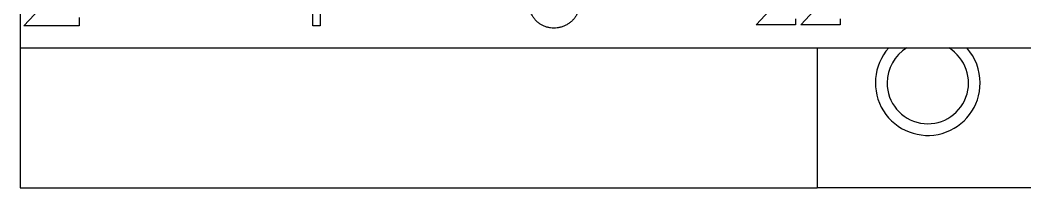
# Model space of a CAD drawing. Extents: x 304869 to 305569, y 280978 to 282378.
# Drawn here: x 305338.51 to 305381.68, y 281679.09 to 281686.28 of the extents above; entities that cross this region are included whole.
import ezdxf

# ---------------------------------------------------------------- set-up
doc = ezdxf.new("R2010")
doc.units = 0
doc.header["$MEASUREMENT"] = 0
doc.layers.add('PV-2A84', color=7, linetype='Continuous')

# ---------------------------------------------------------------- blocks, each defined once
blk = doc.blocks.new('Manufacturer上海良信PartName接触器SeriesNDC1ShellFrameLimitingCurrentRemarkPartTypeMinCurrent12.1MaxCurrent18Poles3PMinPower0MaxPower0LibType3DelFlgfalseUpdateDate2023-01-0100000')
at = {"layer": 'PV-2A84'}
for p, q in [((-22.5, -10), (-22.5, -31.5)), ((-22.346, -30.559), (-20.989, -29.11)), ((-9.917, -30.559), (-9.917, -29.751)), ((-9.603, -29.751), (-9.603, -30.559)), ((9.12, -30.508), (10.089, -29.474)), ((11.043, -30.508), (12.012, -29.474)), ((-19.968, -30.2), (-19.968, -30.559)), ((-19.968, -30.559), (-22.346, -30.559)), ((-9.603, -30.559), (-9.917, -30.559)), ((10.818, -30.508), (9.12, -30.508)), ((10.818, -30.252), (10.818, -30.508)), ((12.741, -30.508), (11.043, -30.508)), ((12.741, -30.252), (12.741, -30.508)), ((-22.5, -31.5), (22.5, -31.5)), ((-22.5, -31.5), (-22.5, -37.5)), ((11.75, -31.5), (11.75, -37.5)), ((-22.5, -37.5), (11.75, -37.5)), ((21.25, -37.5), (11.75, -37.5))]:
    blk.add_line(p, q, dxfattribs=at)
for radius, start, end in [(2.25, 138.1897, 0), (1.75, 121.0027, 180), (1.75, 180, 58.9973), (2.25, 0, 41.8103)]:
    blk.add_arc((16.5, -33), radius, start, end, dxfattribs=at)
for points, knots in [([(0.432, -30.648), (0.385, -30.647), (0.291, -30.644), (0.154, -30.617), (0.022, -30.573), (-0.103, -30.513), (-0.22, -30.437), (-0.324, -30.345), (-0.415, -30.24), (-0.491, -30.122), (-0.551, -29.994), (-0.596, -29.861), (-0.623, -29.723), (-0.626, -29.63), (-0.628, -29.583)], [0, 0, 0, 0, 0.0843347, 0.1670523, 0.2495661, 0.3327405, 0.4159149, 0.497828, 0.5803726, 0.6646001, 0.7494667, 0.8325102, 0.9156393, 1, 1, 1, 1]), ([(1.526, -29.576), (1.524, -29.625), (1.521, -29.722), (1.493, -29.862), (1.45, -29.996), (1.388, -30.121), (1.311, -30.237), (1.217, -30.34), (1.11, -30.431), (0.988, -30.508), (0.858, -30.57), (0.72, -30.615), (0.578, -30.643), (0.481, -30.647), (0.432, -30.648)], [0, 0, 0, 0, 0.085948, 0.169125, 0.250399, 0.33229, 0.413364, 0.494172, 0.576022, 0.660757, 0.745783, 0.830044, 0.914028, 1, 1, 1, 1])]:
    blk.add_open_spline(points, degree=3, knots=knots, dxfattribs=at)

msp = doc.modelspace()

# ---------------------------------------------------------------- block references
msp.add_blockref('Manufacturer上海良信PartName接触器SeriesNDC1ShellFrameLimitingCurrentRemarkPartTypeMinCurrent12.1MaxCurrent18Poles3PMinPower0MaxPower0LibType3DelFlgfalseUpdateDate2023-01-0100000', (305361.009, 281716.591))

doc.saveas('drawing.dxf')
